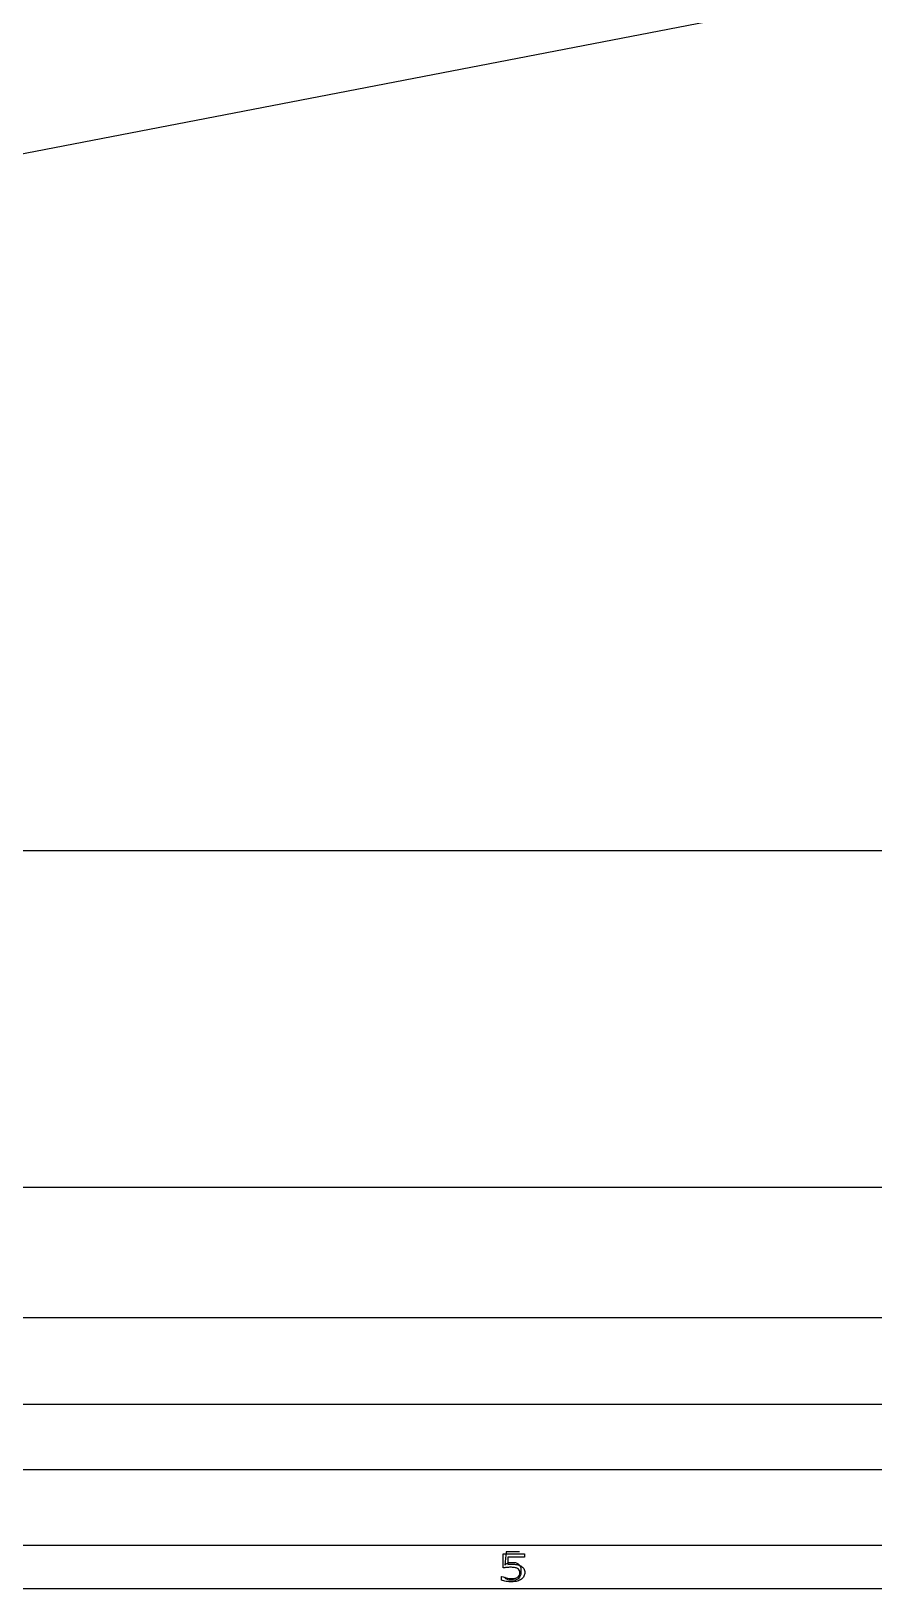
# Model space of a CAD drawing. Header units: millimetres. Extents: x 0 to 277, y 107 to 297.
# Drawn here: x 203.6 to 242.4, y 106.9 to 178.6 of the extents above; entities that cross this region are included whole.
import ezdxf

# ---------------------------------------------------------------- set-up
doc = ezdxf.new("R2010")
doc.units = ezdxf.units.MM
doc.layers.add('Layer_1', color=7, linetype='CONTINUOUS')

msp = doc.modelspace()

# ---------------------------------------------------------------- linework, layer by layer
at = {"layer": 'Layer_1', "color": 7}
for points in [[(0.075, 296.925), (277.0772, 296.925), (277.0772, 106.9178), (0.075, 106.9178)], [(0.075, 296.925), (277.0772, 296.925), (277.0772, 106.9178), (0.075, 106.9178)], [(0.075, 296.925), (277.0772, 296.925), (277.0772, 106.9178), (0.075, 106.9178)], [(2.075, 294.925), (275.0772, 294.925), (275.0772, 108.9178), (2.075, 108.9178)], [(2.075, 294.925), (275.0772, 294.925), (275.0772, 108.9178), (2.075, 108.9178)], [(2.075, 294.925), (275.0772, 294.925), (275.0772, 108.9178), (2.075, 108.9178)], [(167.0772, 140.9178), (275.0772, 140.9178), (275.0772, 108.9178), (167.0772, 108.9178)], [(167.0772, 140.9178), (275.0772, 140.9178), (275.0772, 108.9178), (167.0772, 108.9178)], [(167.0772, 140.9178), (275.0772, 140.9178), (275.0772, 108.9178), (167.0772, 108.9178)]]:
    msp.add_lwpolyline(points, close=True, dxfattribs=at)
for points in [[(157.2742, 164.1388), (241.6804, 180.4445)], [(167.0772, 125.4178), (275.0772, 125.4178)], [(167.0772, 125.4178), (275.0772, 125.4178)], [(167.0772, 125.4178), (275.0772, 125.4178)], [(167.0772, 119.4178), (275.0772, 119.4178)], [(167.0772, 119.4178), (275.0772, 119.4178)], [(167.0772, 119.4178), (275.0772, 119.4178)], [(167.0772, 115.4178), (275.0772, 115.4178)], [(167.0772, 115.4178), (275.0772, 115.4178)], [(167.0772, 115.4178), (275.0772, 115.4178)], [(167.0772, 112.4178), (275.0772, 112.4178)], [(167.0772, 112.4178), (275.0772, 112.4178)], [(167.0772, 112.4178), (275.0772, 112.4178)], [(225.3503, 107.87873), (225.3503, 108.528), (226.33308, 108.528), (226.33308, 108.37989), (225.562, 108.37989), (225.562, 108.04474)], [(225.3503, 107.87873), (225.3503, 108.528), (226.33308, 108.528), (226.33308, 108.37989), (225.562, 108.37989), (225.562, 108.04474)], [(225.3503, 107.87873), (225.3503, 108.528), (226.33308, 108.528), (226.33308, 108.37989), (225.562, 108.37989), (225.562, 108.04474)], [(226.1023, 108.6242), (225.4832, 108.6242), (225.4213, 108.0051), (225.4832, 108.0671), (225.607, 108.129), (225.9165, 108.129), (226.0404, 108.0671), (226.1023, 108.0051), (226.1642, 107.8813), (226.1642, 107.5718), (226.1023, 107.448), (226.0404, 107.3861), (225.9165, 107.3242), (225.607, 107.3242), (225.4832, 107.3861), (225.4213, 107.448)], [(226.1023, 108.6242), (225.4832, 108.6242), (225.4213, 108.0051), (225.4832, 108.0671), (225.607, 108.129), (225.9165, 108.129), (226.0404, 108.0671), (226.1023, 108.0051), (226.1642, 107.8813), (226.1642, 107.5718), (226.1023, 107.448), (226.0404, 107.3861), (225.9165, 107.3242), (225.607, 107.3242), (225.4832, 107.3861), (225.4213, 107.448)], [(226.1023, 108.6242), (225.4832, 108.6242), (225.4213, 108.0051), (225.4832, 108.0671), (225.607, 108.129), (225.9165, 108.129), (226.0404, 108.0671), (226.1023, 108.0051), (226.1642, 107.8813), (226.1642, 107.5718), (226.1023, 107.448), (226.0404, 107.3861), (225.9165, 107.3242), (225.607, 107.3242), (225.4832, 107.3861), (225.4213, 107.448)], [(226.34412, 107.66836), (226.34406, 107.66812)], [(226.34412, 107.66836), (226.34406, 107.66812)], [(226.34412, 107.66836), (226.34406, 107.66812)], [(225.28009, 107.31519), (225.28009, 107.49377), (225.29549, 107.49377)], [(225.28009, 107.31519), (225.28009, 107.49377), (225.29549, 107.49377)], [(225.28009, 107.31519), (225.28009, 107.49377), (225.29549, 107.49377)]]:
    msp.add_lwpolyline(points, dxfattribs=at)
for points in [[(225.50386, 107.89903), (225.44466, 107.892297), (225.393473, 107.88553), (225.3503, 107.87873)], [(225.50386, 107.89903), (225.44466, 107.892297), (225.393473, 107.88553), (225.3503, 107.87873)], [(225.50386, 107.89903), (225.44466, 107.892297), (225.393473, 107.88553), (225.3503, 107.87873)], [(225.69032, 107.90923), (225.625987, 107.90923), (225.563833, 107.90583), (225.50386, 107.89903)], [(225.69032, 107.90923), (225.625987, 107.90923), (225.563833, 107.90583), (225.50386, 107.89903)], [(225.69032, 107.90923), (225.625987, 107.90923), (225.563833, 107.90583), (225.50386, 107.89903)], [(225.562, 108.04474), (225.593467, 108.04674), (225.625633, 108.048407), (225.6585, 108.04974)], [(225.562, 108.04474), (225.593467, 108.04674), (225.625633, 108.048407), (225.6585, 108.04974)], [(225.562, 108.04474), (225.593467, 108.04674), (225.625633, 108.048407), (225.6585, 108.04974)], [(225.6585, 108.04974), (225.691433, 108.051073), (225.719967, 108.05174), (225.7441, 108.05174)], [(225.6585, 108.04974), (225.691433, 108.051073), (225.719967, 108.05174), (225.7441, 108.05174)], [(225.6585, 108.04974), (225.691433, 108.051073), (225.719967, 108.05174), (225.7441, 108.05174)], [(225.8724, 107.89573), (225.818267, 107.90473), (225.757573, 107.90923), (225.69032, 107.90923)], [(225.8724, 107.89573), (225.818267, 107.90473), (225.757573, 107.90923), (225.69032, 107.90923)], [(225.8724, 107.89573), (225.818267, 107.90473), (225.757573, 107.90923), (225.69032, 107.90923)], [(225.7441, 108.05174), (225.83258, 108.05174), (225.91009, 108.045807), (225.97663, 108.03394)], [(225.7441, 108.05174), (225.83258, 108.05174), (225.91009, 108.045807), (225.97663, 108.03394)], [(225.7441, 108.05174), (225.83258, 108.05174), (225.91009, 108.045807), (225.97663, 108.03394)], [(226.0117, 107.85083), (225.9737, 107.872297), (225.927267, 107.887263), (225.8724, 107.89573)], [(226.0117, 107.85083), (225.9737, 107.872297), (225.927267, 107.887263), (225.8724, 107.89573)], [(226.0117, 107.85083), (225.9737, 107.872297), (225.927267, 107.887263), (225.8724, 107.89573)], [(225.97663, 108.03394), (226.043163, 108.022673), (226.104223, 108.002373), (226.15981, 107.97304)], [(225.97663, 108.03394), (226.043163, 108.022673), (226.104223, 108.002373), (226.15981, 107.97304)], [(225.97663, 108.03394), (226.043163, 108.022673), (226.104223, 108.002373), (226.15981, 107.97304)], [(226.0918, 107.77893), (226.0728, 107.808863), (226.0461, 107.83283), (226.0117, 107.85083)], [(226.0918, 107.77893), (226.0728, 107.808863), (226.0461, 107.83283), (226.0117, 107.85083)], [(226.0918, 107.77893), (226.0728, 107.808863), (226.0461, 107.83283), (226.0117, 107.85083)], [(226.1214, 107.66891), (226.1214, 107.712377), (226.111533, 107.74905), (226.0918, 107.77893)], [(226.1214, 107.66891), (226.1214, 107.712377), (226.111533, 107.74905), (226.0918, 107.77893)], [(226.1214, 107.66891), (226.1214, 107.712377), (226.111533, 107.74905), (226.0918, 107.77893)], [(226.0962, 107.55127), (226.113, 107.585137), (226.1214, 107.62435), (226.1214, 107.66891)], [(226.0962, 107.55127), (226.113, 107.585137), (226.1214, 107.62435), (226.1214, 107.66891)], [(226.0962, 107.55127), (226.113, 107.585137), (226.1214, 107.62435), (226.1214, 107.66891)], [(226.15981, 107.97304), (226.218277, 107.94204), (226.263613, 107.90198), (226.29582, 107.85286)], [(226.15981, 107.97304), (226.218277, 107.94204), (226.263613, 107.90198), (226.29582, 107.85286)], [(226.15981, 107.97304), (226.218277, 107.94204), (226.263613, 107.90198), (226.29582, 107.85286)], [(226.29582, 107.85286), (226.32802, 107.803793), (226.34412, 107.742293), (226.34412, 107.66836)], [(226.29582, 107.85286), (226.32802, 107.803793), (226.34412, 107.742293), (226.34412, 107.66836)], [(226.29582, 107.85286), (226.32802, 107.803793), (226.34412, 107.742293), (226.34412, 107.66836)], [(226.34406, 107.66812), (226.34406, 107.609453), (226.33016, 107.553313), (226.30236, 107.4997)], [(226.34406, 107.66812), (226.34406, 107.609453), (226.33016, 107.553313), (226.30236, 107.4997)], [(226.34406, 107.66812), (226.34406, 107.609453), (226.33016, 107.553313), (226.30236, 107.4997)], [(225.48959, 107.26359), (225.406963, 107.277723), (225.33713, 107.294923), (225.28009, 107.31519)], [(225.48959, 107.26359), (225.406963, 107.277723), (225.33713, 107.294923), (225.28009, 107.31519)], [(225.48959, 107.26359), (225.406963, 107.277723), (225.33713, 107.294923), (225.28009, 107.31519)], [(225.29549, 107.49377), (225.355423, 107.464437), (225.42562, 107.439337), (225.50608, 107.41847)], [(225.29549, 107.49377), (225.355423, 107.464437), (225.42562, 107.439337), (225.50608, 107.41847)], [(225.29549, 107.49377), (225.355423, 107.464437), (225.42562, 107.439337), (225.50608, 107.41847)], [(225.74735, 107.24159), (225.658137, 107.24159), (225.572217, 107.248923), (225.48959, 107.26359)], [(225.74735, 107.24159), (225.658137, 107.24159), (225.572217, 107.248923), (225.48959, 107.26359)], [(225.74735, 107.24159), (225.658137, 107.24159), (225.572217, 107.248923), (225.48959, 107.26359)], [(225.50608, 107.41847), (225.58652, 107.398137), (225.665493, 107.38797), (225.743, 107.38797)], [(225.50608, 107.41847), (225.58652, 107.398137), (225.665493, 107.38797), (225.743, 107.38797)], [(225.50608, 107.41847), (225.58652, 107.398137), (225.665493, 107.38797), (225.743, 107.38797)], [(225.743, 107.38797), (225.794933, 107.38797), (225.845023, 107.393603), (225.89327, 107.40487)], [(225.743, 107.38797), (225.794933, 107.38797), (225.845023, 107.393603), (225.89327, 107.40487)], [(225.743, 107.38797), (225.794933, 107.38797), (225.845023, 107.393603), (225.89327, 107.40487)], [(225.99963, 107.27289), (225.927237, 107.252023), (225.843143, 107.24159), (225.74735, 107.24159)], [(225.99963, 107.27289), (225.927237, 107.252023), (225.843143, 107.24159), (225.74735, 107.24159)], [(225.99963, 107.27289), (225.927237, 107.252023), (225.843143, 107.24159), (225.74735, 107.24159)], [(225.89327, 107.40487), (225.94227, 107.416137), (225.98578, 107.43587), (226.0238, 107.46407)], [(225.89327, 107.40487), (225.94227, 107.416137), (225.98578, 107.43587), (226.0238, 107.46407)], [(225.89327, 107.40487), (225.94227, 107.416137), (225.98578, 107.43587), (226.0238, 107.46407)], [(226.18828, 107.36429), (226.135613, 107.324823), (226.07273, 107.294357), (225.99963, 107.27289)], [(226.18828, 107.36429), (226.135613, 107.324823), (226.07273, 107.294357), (225.99963, 107.27289)], [(226.18828, 107.36429), (226.135613, 107.324823), (226.07273, 107.294357), (225.99963, 107.27289)], [(226.0238, 107.46407), (226.056, 107.488337), (226.080133, 107.517403), (226.0962, 107.55127)], [(226.0238, 107.46407), (226.056, 107.488337), (226.080133, 107.517403), (226.0962, 107.55127)], [(226.0238, 107.46407), (226.056, 107.488337), (226.080133, 107.517403), (226.0962, 107.55127)], [(226.30236, 107.4997), (226.27456, 107.4461), (226.236533, 107.400963), (226.18828, 107.36429)], [(226.30236, 107.4997), (226.27456, 107.4461), (226.236533, 107.400963), (226.18828, 107.36429)], [(226.30236, 107.4997), (226.27456, 107.4461), (226.236533, 107.400963), (226.18828, 107.36429)]]:
    msp.add_open_spline(points, degree=3, dxfattribs=at)

doc.saveas('drawing.dxf')
